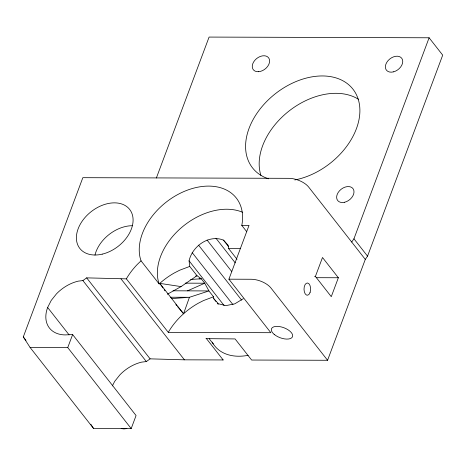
<?xml version="1.0" encoding="UTF-8"?>
<svg xmlns="http://www.w3.org/2000/svg" width="466" height="466" viewBox="0 0 466 466"><rect width="100%" height="100%" fill="white"/><g stroke="black" fill="none" stroke-linecap="round" stroke-linejoin="round"><path stroke-width="0.7" d="M246.63 231.567L241.767 225.363L242.075 223.89A57.673 40.035 -38.1 0 0 190.111 189.202A57.673 40.035 -38.1 0 0 140.004 257.249L141.041 260.826L159.168 283.963L159.786 283.369A57.679 40.035 -38.1 0 1 174.453 272.89L179.725 270.193L189.744 266.435L197.001 275.697L201.277 278.79L204.743 283.217L208.943 290.935L213.533 296.801L213.748 298.613L215.991 301.479M177.645 306.739L183.575 313.74L189.435 297.296L208.943 290.935L173.008 290.796M241.767 225.363L249.03 225.387L228.911 279.186L270.833 332.695L168.296 332.369L126.379 278.86L86.659 277.87L82.901 280.584L78.201 281.149A33.173 23.026 -38.1 0 0 56.491 293.83L51.237 300.413L47.637 307.484A33.173 23.026 -38.1 0 0 65.333 334.908L72.626 334.559L136.066 415.544L131.196 428.58L93.549 428.458L30.104 347.479L23.3 336.93L82.843 177.68L288.978 178.332A15.314 7.287 20.5 0 1 308.661 187.058L365.292 259.393L327.575 360.282L251.623 360.037L235.08 338.928L205.925 338.636M131.196 428.58L67.751 347.595L72.626 334.559M156.372 177.995L209.088 37.076L429.104 37.781L442.7 55.134L367.546 256.149L365.292 259.393M189.744 266.435L189.08 260.814C192.283 246.322 208.861 234.264 223.476 240.112L228.13 245.267L228.497 248.401L237.025 259.282M315.412 276.425L322.495 257.5L338.357 277.748L331.274 296.673L315.412 276.425L314.556 276.472M429.104 37.781L353.95 238.796L351.696 242.04M112.388 385.895L114.677 381.392L119.931 374.81A33.173 23.026 -38.1 0 1 141.641 362.129L146.347 361.564L150.104 358.849L184.425 359.828L223.156 359.95L206.613 338.834M126.379 278.86L126.7 278.26A57.685 40.041 -38.1 0 1 137.33 264.397L141.041 260.826M168.296 332.369L168.622 331.763A57.685 40.041 -38.1 0 1 198.248 303.255L203.514 300.564L213.533 296.801M167.341 294.244L181.058 286.607L197.001 275.697L195.627 276.041M243.293 298.706L234.8 303.82L225.917 305.626L218.403 303.768L213.748 298.613M187.518 290.842L204.743 283.217L185.194 283.153M126.898 428.563L123.904 428.924L121.183 428.545M171.523 298.619L189.435 297.296L170.579 297.232M190.565 279.449L201.277 278.79L199.104 278.785M228.497 248.401L240.625 248.436M316.158 277.689L338.357 277.748M228.911 279.186L251.244 279.262A15.314 7.281 20.5 0 1 270.927 287.976L327.575 360.282M30.104 347.479L67.751 347.595M162.966 287.947L159.786 283.369L181.058 286.607M222.468 359.746L223.156 359.95M175.822 304.589L176.736 305.667M353.95 238.796L367.546 256.149M223.476 240.112L228.41 246.415M215.962 238.254L235.254 262.882M207.079 240.06L231.753 271.562M198.58 245.174L241.656 300.156M192.161 252.584L232.988 304.7M189.08 260.814L224.076 305.486M217.337 303.191L218.234 304.339M209.263 338.805L213.288 343.943M159.786 283.369L183.575 313.74M120.985 278.843L184.425 359.828M86.659 277.87L150.104 358.849M82.901 280.584L146.347 361.564M47.637 307.484L69.085 334.856M23.3 336.93L25.98 340.355M164.16 289.666L164.952 290.807M90.905 424.357L93.549 428.458M159.168 283.963L158.131 280.381A57.673 40.035 -38.1 0 1 183.511 225.911A57.673 40.035 -38.1 0 1 242.728 212.321M248.133 355.319A50.526 35.072 -38.1 0 1 212.216 342.114M94.971 255.106A31.641 21.966 -38.1 0 1 132.391 225.713M260.931 175.437A63.795 44.282 -38.1 0 1 289.136 110.931A63.795 44.282 -38.1 0 1 358.459 99.281M268.439 178.816A63.795 44.282 -38.1 0 1 271.783 96.678A63.795 44.282 -38.1 0 1 358.564 100.411A63.795 44.282 -38.1 0 1 294.827 179.952M310.041 292.584A6.122 3.309 -89.8 0 0 307.595 283.008A6.122 3.309 -89.8 0 0 304.327 291.751A6.122 3.309 -89.8 0 0 310.041 292.584M274.159 334.349A11.231 5.342 20.5 0 0 292.205 337.25A11.231 5.342 20.5 0 0 279.629 326.59A11.231 5.342 20.5 0 0 274.159 334.349M102.217 254.145A31.641 21.966 -38.1 0 0 130.463 210.562A31.641 21.966 -38.1 0 0 81.544 222.107A31.641 21.966 -38.1 0 0 102.217 254.145M393.636 71.822A9.699 6.734 -38.1 0 0 401.785 58.332A9.699 6.734 -38.1 0 0 386.757 62.403A9.699 6.734 -38.1 0 0 393.636 71.822M258.595 71.706A9.699 6.734 -38.1 0 0 269.354 59.234A9.699 6.734 -38.1 0 0 254.861 60.271A9.699 6.734 -38.1 0 0 258.595 71.706M344.543 202.273A9.699 6.734 -38.1 0 0 353.199 188.916A9.699 6.734 -38.1 0 0 338.211 192.452A9.699 6.734 -38.1 0 0 344.543 202.273"/></g></svg>
